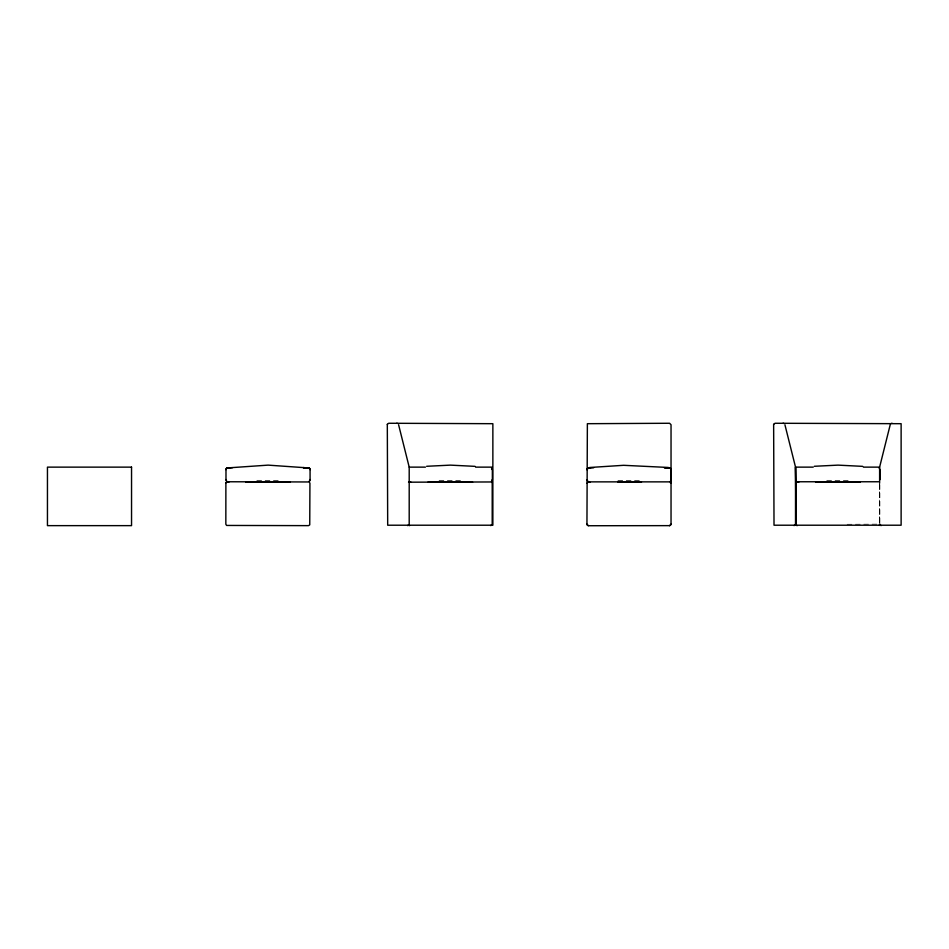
<?xml version="1.0" encoding="UTF-8"?>
<svg xmlns="http://www.w3.org/2000/svg" width="949" height="949" viewBox="0 0 949 949"><rect width="100%" height="100%" fill="white"/><g stroke="black" fill="none" stroke-linecap="round" stroke-linejoin="round"><path stroke-width="0.71" stroke-dasharray="4.75 3.56" d="M256.835 480.348L280.394 480.384M439.102 480.348L462.661 480.384M617.941 480.455L640.243 480.443M826.757 480.348L850.316 480.384M847.137 524.322L878.133 524.18M879.628 483.432L879.664 524.904M879.853 484.69L879.853 522.709M879.616 484.69L879.616 522.709"/><path stroke-width="1.42" d="M586.945 483.326L588.404 481.867L669.579 481.867L671.038 483.326M671.038 524.18L669.579 525.734M794.064 525.639L795.523 524.18L795.523 467.133L784.918 424.725M879.853 524.18L879.13 525.438M879.616 483.231L879.616 467.133L890.221 424.725M309.303 481.641L310.074 479.636L310.074 469.518L309.303 467.999L268.128 465.129L226.692 467.976L225.981 469.518L225.981 479.636L226.692 481.641L228.839 482.306M491.582 481.641L492.353 479.636L492.353 469.518L491.582 467.999M670.409 481.736L671.18 479.743L671.18 469.613L670.409 468.094L668.084 467.454L623.6 465.307L589.934 467.477L587.799 468.082L587.087 469.625M309.303 481.499L310.074 479.518M491.582 481.499L492.353 479.518M670.409 481.606L671.18 479.613M232.552 467.679L226.692 468.177L225.981 469.648L226.692 467.976M593.659 467.774L587.799 468.272L587.087 469.755L587.799 468.082M670.836 524.904L669.579 525.639L588.404 525.734L586.945 524.18M408.544 482.187L491.475 481.962L492.211 483.231L492.211 524.18L490.74 525.639M891.289 423.456L892.084 423.266M226.692 468.177L228.839 467.679M587.799 468.272L589.934 467.774M407.738 525.639L409.197 524.18L409.197 467.133L398.592 424.725M426.647 466.291L450.407 465.129L475.069 466.362M814.301 466.291L838.05 465.129L862.724 466.362M245.637 482.175L290.358 482.175M427.916 482.175L472.626 482.175M815.571 482.175L860.28 482.175M617.941 482.033L641.5 482.056M409.197 467.133L425.425 467.133M475.603 467.133L491.831 467.133M795.476 524.548L795.962 524.904L795.523 467.133L813.222 467.133M863.388 467.133L879.616 467.133M797.231 481.76L878.394 481.76M783.044 423.266L783.85 423.456M396.729 423.266L397.524 423.456M881.075 525.639L879.616 524.18M588.404 525.639L587.68 525.438M409.577 525.639L408.544 525.212M670.409 468.272L664.395 467.727L670.409 468.272L671.18 469.755L670.409 468.071M309.303 468.177L303.289 467.62L309.303 468.177L310.074 469.648L309.303 467.964M796.626 481.641L798.761 482.306M589.934 482.4L587.799 481.736L587.087 479.743L587.799 481.618M408.972 481.641L411.107 482.306M795.321 524.904L797.231 525.639M587.372 525.307L586.992 524.655M795.523 524.18L795.962 524.904L795.772 483.231M879.225 468.177L880.008 469.672L880.008 479.636M225.981 479.53L226.692 481.511M795.523 467.133L795.962 495.651M671.038 524.275L671.038 424.725L669.579 423.266L587.372 423.693L586.945 524.275M225.886 482.851L225.838 524.18L226.574 525.438L308.472 525.639L309.742 524.904L309.932 483.231L309.208 481.962L227.309 481.76L225.886 482.851M387.311 424.345L387.69 525.212L492.863 525.212L492.863 423.693L388.722 423.266L387.311 424.345M773.637 424.345L774.016 525.212L901.123 525.212L901.123 423.693L775.048 423.266L773.637 424.345M131.543 467.133L47.45 467.133L47.45 525.639L131.543 525.639L131.543 467.133M492.353 469.672L491.582 468.177L492.353 469.648"/></g></svg>
